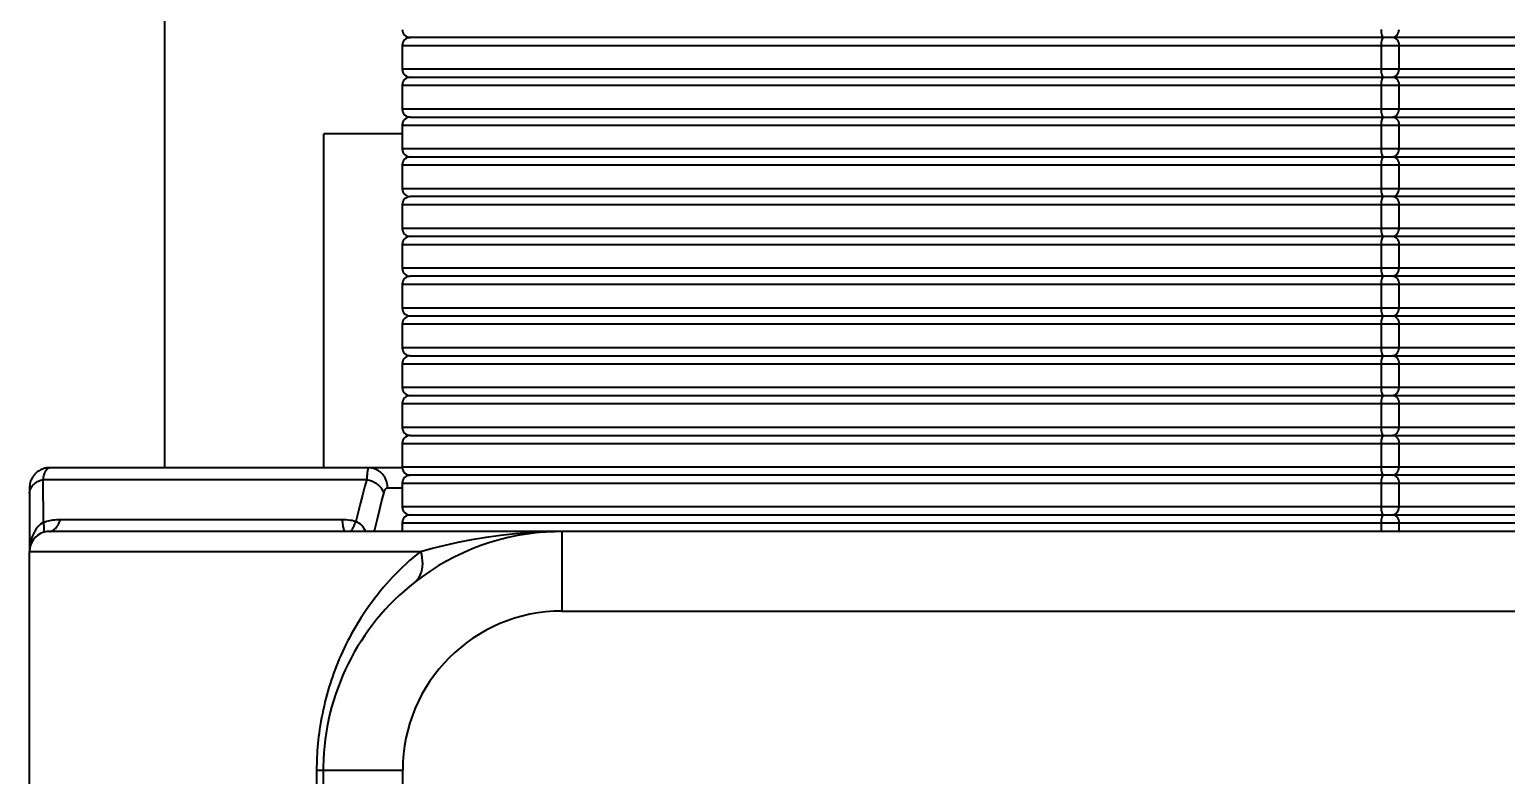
# Model space of a CAD drawing. Header units: millimetres. Extents: x 15 to 415, y 5 to 292.
# Drawn here: x 103.99 to 113.27, y 97.65 to 102.34 of the extents above; entities that cross this region are included whole.
import ezdxf

# ---------------------------------------------------------------- set-up
doc = ezdxf.new("R2010")
doc.units = ezdxf.units.MM
doc.layers.add('Geometries', color=7, linetype='Continuous')

msp = doc.modelspace()

# ---------------------------------------------------------------- linework, layer by layer
at = {"layer": 'Geometries', "linetype": 'Continuous', "lineweight": 40}
for p, q in [((104.8371, 99.5841), (104.8371, 107.7952)), ((112.4936, 102.2877), (106.3786, 102.2877)), ((112.5507, 102.2877), (112.4936, 102.2877)), ((114.4664, 102.2877), (112.5507, 102.2877)), ((106.3286, 102.2377), (106.3286, 102.0877)), ((106.3286, 102.2377), (112.4788, 102.2377)), ((112.4788, 102.2377), (112.4788, 102.0877)), ((112.4788, 102.2377), (112.5929, 102.2377)), ((112.5929, 102.0877), (112.5929, 102.2377)), ((112.5929, 102.2377), (114.4174, 102.2377)), ((112.4788, 102.0877), (106.3286, 102.0877)), ((112.5929, 102.0877), (112.4788, 102.0877)), ((114.4174, 102.0877), (112.5929, 102.0877)), ((106.3286, 101.9877), (106.3286, 101.8377)), ((106.3286, 101.9877), (112.4788, 101.9877)), ((106.3786, 102.0377), (112.4936, 102.0377)), ((112.4788, 101.9877), (112.4788, 101.8377)), ((112.4788, 101.9877), (112.5929, 101.9877)), ((112.4936, 102.0377), (112.5507, 102.0377)), ((112.5507, 102.0377), (114.4664, 102.0377)), ((112.5929, 101.8377), (112.5929, 101.9877)), ((112.5929, 101.9877), (114.4174, 101.9877)), ((112.4788, 101.8377), (106.3286, 101.8377)), ((112.5929, 101.8377), (112.4788, 101.8377)), ((114.4174, 101.8377), (112.5929, 101.8377)), ((106.3286, 101.7377), (106.3286, 101.6826)), ((106.3286, 101.7377), (112.4788, 101.7377)), ((106.3786, 101.7877), (112.4936, 101.7877)), ((112.4788, 101.7377), (112.4788, 101.5877)), ((112.4788, 101.7377), (112.5929, 101.7377)), ((112.4936, 101.7877), (112.5507, 101.7877)), ((112.5507, 101.7877), (114.4664, 101.7877)), ((112.5929, 101.5877), (112.5929, 101.7377)), ((112.5929, 101.7377), (114.4174, 101.7377)), ((106.3286, 101.6826), (105.8371, 101.6826)), ((105.8371, 99.5841), (105.8371, 101.6826)), ((106.3286, 101.6826), (106.3286, 101.5877)), ((112.4788, 101.5877), (106.3286, 101.5877)), ((106.3786, 101.5377), (112.4936, 101.5377)), ((112.5929, 101.5877), (112.4788, 101.5877)), ((112.4936, 101.5377), (112.5507, 101.5377)), ((112.5507, 101.5377), (114.4664, 101.5377)), ((114.4174, 101.5877), (112.5929, 101.5877)), ((106.3286, 101.4877), (106.3286, 101.3377)), ((106.3286, 101.4877), (112.4788, 101.4877)), ((112.4788, 101.4877), (112.5929, 101.4877)), ((112.4788, 101.4877), (112.4788, 101.3377)), ((112.5929, 101.3377), (112.5929, 101.4877)), ((112.5929, 101.4877), (114.4174, 101.4877)), ((112.4788, 101.3377), (106.3286, 101.3377)), ((112.5929, 101.3377), (112.4788, 101.3377)), ((114.4174, 101.3377), (112.5929, 101.3377)), ((112.4936, 101.2877), (106.3786, 101.2877)), ((112.5507, 101.2877), (112.4936, 101.2877)), ((114.4664, 101.2877), (112.5507, 101.2877)), ((106.3286, 101.2377), (106.3286, 101.0877)), ((106.3286, 101.2377), (112.4788, 101.2377)), ((112.4788, 101.2377), (112.5929, 101.2377)), ((112.4788, 101.2377), (112.4788, 101.0877)), ((112.5929, 101.0877), (112.5929, 101.2377)), ((112.5929, 101.2377), (114.4174, 101.2377)), ((112.4788, 101.0877), (106.3286, 101.0877)), ((112.5929, 101.0877), (112.4788, 101.0877)), ((114.4174, 101.0877), (112.5929, 101.0877)), ((106.3286, 100.9877), (106.3286, 100.8377)), ((106.3286, 100.9877), (112.4788, 100.9877)), ((112.4936, 101.0377), (106.3786, 101.0377)), ((112.4788, 100.9877), (112.4788, 100.8377)), ((112.4788, 100.9877), (112.5929, 100.9877)), ((112.5507, 101.0377), (112.4936, 101.0377)), ((114.4664, 101.0377), (112.5507, 101.0377)), ((112.5929, 100.8377), (112.5929, 100.9877)), ((112.5929, 100.9877), (114.4174, 100.9877)), ((112.4788, 100.8377), (106.3286, 100.8377)), ((112.4936, 100.7877), (106.3786, 100.7877)), ((112.5929, 100.8377), (112.4788, 100.8377)), ((112.5507, 100.7877), (112.4936, 100.7877)), ((114.4664, 100.7877), (112.5507, 100.7877)), ((114.4174, 100.8377), (112.5929, 100.8377)), ((106.3286, 100.7377), (112.4788, 100.7377)), ((106.3286, 100.7377), (106.3286, 100.5877)), ((112.4788, 100.7377), (112.4788, 100.5877)), ((112.4788, 100.7377), (112.5929, 100.7377)), ((112.5929, 100.7377), (114.4174, 100.7377)), ((112.5929, 100.5877), (112.5929, 100.7377)), ((112.4788, 100.5877), (106.3286, 100.5877)), ((112.4936, 100.5377), (106.3786, 100.5377)), ((112.5929, 100.5877), (112.4788, 100.5877)), ((112.5507, 100.5377), (112.4936, 100.5377)), ((114.4664, 100.5377), (112.5507, 100.5377)), ((114.4174, 100.5877), (112.5929, 100.5877)), ((106.3286, 100.4877), (112.4788, 100.4877)), ((106.3286, 100.4877), (106.3286, 100.3377)), ((112.4788, 100.4877), (112.4788, 100.3377)), ((112.4788, 100.4877), (112.5929, 100.4877)), ((112.5929, 100.3377), (112.5929, 100.4877)), ((112.5929, 100.4877), (114.4174, 100.4877)), ((112.4788, 100.3377), (106.3286, 100.3377)), ((112.5929, 100.3377), (112.4788, 100.3377)), ((114.4174, 100.3377), (112.5929, 100.3377)), ((106.3286, 100.2377), (106.3286, 100.0877)), ((106.3286, 100.2377), (112.4788, 100.2377)), ((106.3786, 100.2877), (112.4936, 100.2877)), ((112.4788, 100.2377), (112.4788, 100.0877)), ((112.4788, 100.2377), (112.5929, 100.2377)), ((112.4936, 100.2877), (112.5507, 100.2877)), ((112.5507, 100.2877), (114.4664, 100.2877)), ((112.5929, 100.0877), (112.5929, 100.2377)), ((112.5929, 100.2377), (114.4174, 100.2377)), ((112.4788, 100.0877), (106.3286, 100.0877)), ((106.3786, 100.0377), (112.4936, 100.0377)), ((112.5929, 100.0877), (112.4788, 100.0877)), ((112.4936, 100.0377), (112.5507, 100.0377)), ((112.5507, 100.0377), (114.4664, 100.0377)), ((114.4174, 100.0877), (112.5929, 100.0877)), ((106.3286, 99.9877), (112.4788, 99.9877)), ((106.3286, 99.9877), (106.3286, 99.8377)), ((112.4788, 99.9877), (112.4788, 99.8377)), ((112.4788, 99.9877), (112.5929, 99.9877)), ((112.5929, 99.8377), (112.5929, 99.9877)), ((112.5929, 99.9877), (114.4174, 99.9877)), ((112.4788, 99.8377), (106.3286, 99.8377)), ((106.3786, 99.7877), (112.4936, 99.7877)), ((112.5929, 99.8377), (112.4788, 99.8377)), ((112.4936, 99.7877), (112.5507, 99.7877)), ((112.5507, 99.7877), (114.4664, 99.7877)), ((114.4174, 99.8377), (112.5929, 99.8377)), ((106.3286, 99.7377), (106.3286, 99.5877)), ((106.3286, 99.7377), (112.4788, 99.7377)), ((112.4788, 99.7377), (112.4788, 99.5877)), ((112.4788, 99.7377), (112.5929, 99.7377)), ((112.5929, 99.5877), (112.5929, 99.7377)), ((112.5929, 99.7377), (114.4174, 99.7377)), ((104.1121, 99.5841), (104.1112, 99.5841)), ((104.8371, 99.5841), (104.1121, 99.5841)), ((105.8371, 99.5841), (104.8371, 99.5841)), ((106.1162, 99.5841), (105.8371, 99.5841)), ((106.3288, 99.5841), (106.1162, 99.5841)), ((112.4788, 99.5877), (106.3286, 99.5877)), ((112.5929, 99.5877), (112.4788, 99.5877)), ((114.4174, 99.5877), (112.5929, 99.5877)), ((104.0721, 99.5108), (106.1058, 99.5108)), ((106.3286, 99.4877), (106.3286, 99.4591)), ((106.3286, 99.4877), (112.4788, 99.4877)), ((112.4936, 99.5377), (106.3786, 99.5377)), ((112.4788, 99.4877), (112.5929, 99.4877)), ((112.4788, 99.4877), (112.4788, 99.3377)), ((112.5507, 99.5377), (112.4936, 99.5377)), ((114.4664, 99.5377), (112.5507, 99.5377)), ((112.5929, 99.4877), (114.4174, 99.4877)), ((112.5929, 99.3377), (112.5929, 99.4877)), ((103.9871, 99.4591), (103.9871, 99.4393)), ((103.9871, 99.4392), (103.9871, 99.4379)), ((103.9871, 99.4234), (103.9871, 99.4224)), ((103.9871, 99.4224), (103.9871, 99.0591)), ((106.237, 99.4591), (106.3286, 99.4591)), ((106.3286, 99.4591), (106.3286, 99.3377)), ((112.4788, 99.3377), (106.3286, 99.3377)), ((112.5929, 99.3377), (112.4788, 99.3377)), ((114.4174, 99.3377), (112.5929, 99.3377)), ((105.9525, 99.2573), (104.1811, 99.2573)), ((106.3286, 99.2377), (106.3286, 99.1841)), ((106.3286, 99.2377), (112.4788, 99.2377)), ((106.3786, 99.2877), (112.4936, 99.2877)), ((112.4788, 99.2377), (112.5929, 99.2377)), ((112.4788, 99.2377), (112.4788, 99.1841)), ((112.4936, 99.2877), (112.5507, 99.2877)), ((112.5507, 99.2877), (114.4664, 99.2877)), ((112.5929, 99.1841), (112.5929, 99.2377)), ((112.5929, 99.2377), (114.4174, 99.2377)), ((105.971, 99.1841), (104.1121, 99.1841)), ((106.0076, 99.1841), (105.971, 99.1841)), ((106.0991, 99.1841), (106.0076, 99.1841)), ((106.1535, 99.1841), (106.0991, 99.1841)), ((106.3286, 99.1841), (106.1535, 99.1841)), ((107.3151, 99.1841), (106.3286, 99.1841)), ((107.3102, 99.184), (107.3114, 99.184)), ((107.3121, 99.184), (107.3114, 99.184)), ((107.33, 99.1841), (107.3296, 99.1841)), ((107.3321, 99.1841), (107.3296, 99.1841)), ((107.3305, 99.1841), (107.33, 99.1841)), ((112.4788, 99.1841), (107.3321, 99.1841)), ((107.3321, 99.1841), (107.3321, 98.6841)), ((112.5929, 99.1841), (112.4788, 99.1841)), ((114.4174, 99.1841), (112.5929, 99.1841)), ((103.9871, 96.5877), (103.9871, 99.0591)), ((103.9871, 99.0591), (106.4436, 99.0591)), ((106.4098, 98.8673), (106.4042, 98.8626)), ((107.3321, 98.6841), (120.034, 98.6841)), ((105.7908, 97.6841), (105.8321, 97.6841)), ((105.7908, 97.6841), (105.7908, 91.5426)), ((105.8321, 97.6841), (105.8321, 91.5426)), ((105.8321, 97.6841), (106.3321, 97.6841)), ((106.3321, 91.5426), (106.3321, 97.6841))]:
    msp.add_line(p, q, dxfattribs=at)
at = {"layer": 'Geometries', "linetype": 'Continuous', "lineweight": 40, "flags": 128}
for points in [[(104.098, 99.5832), (104.095, 99.5828), (104.0916, 99.5823), (104.0878, 99.5816), (104.0837, 99.5807), (104.0794, 99.5796), (104.0751, 99.5783), (104.0712, 99.577), (104.0677, 99.5757), (104.0655, 99.5749), (104.0636, 99.574), (104.0617, 99.5732), (104.0602, 99.5726), (104.0588, 99.5719), (104.0572, 99.5712), (104.0557, 99.5704)], [(104.0721, 99.5108), (104.0739, 99.5187), (104.0758, 99.5261), (104.0777, 99.5331), (104.0797, 99.5397), (104.0818, 99.5458), (104.0839, 99.5514), (104.086, 99.5566), (104.0882, 99.5613), (104.0905, 99.5656), (104.0928, 99.5695), (104.0951, 99.5729), (104.0975, 99.5759), (104.0999, 99.5784), (104.1024, 99.5805), (104.1048, 99.5821), (104.1072, 99.5832), (104.1097, 99.5838), (104.1121, 99.5841)], [(104.1048, 99.5838), (104.1039, 99.5838), (104.1025, 99.5837), (104.1011, 99.5835), (104.0996, 99.5834), (104.0981, 99.5832), (104.098, 99.5832)], [(104.1113, 99.5841), (104.1091, 99.584), (104.1072, 99.5839), (104.1054, 99.5839), (104.1048, 99.5838)], [(106.1162, 99.5841), (106.1156, 99.5838), (106.115, 99.5831), (106.1143, 99.582), (106.1137, 99.5803), (106.1131, 99.5782), (106.1125, 99.5757), (106.1119, 99.5727), (106.1113, 99.5693), (106.1107, 99.5655), (106.1101, 99.5611), (106.1095, 99.5563), (106.109, 99.551), (106.1084, 99.5453), (106.1078, 99.5391), (106.1073, 99.5327), (106.1068, 99.5258), (106.1063, 99.5185), (106.1058, 99.5108)], [(106.237, 99.4591), (106.2367, 99.4672), (106.2359, 99.4754), (106.2346, 99.4834), (106.2328, 99.4914), (106.2305, 99.4992), (106.2278, 99.5069), (106.2245, 99.5143), (106.2208, 99.5216), (106.2166, 99.5285), (106.212, 99.5352), (106.207, 99.5415), (106.2016, 99.5474), (106.1958, 99.553), (106.1897, 99.5582), (106.1833, 99.563), (106.1766, 99.5673), (106.1696, 99.5712), (106.1624, 99.5745), (106.155, 99.5774), (106.1474, 99.5798), (106.1397, 99.5817), (106.1319, 99.583), (106.1241, 99.5838), (106.1162, 99.5841)], [(103.9871, 99.4224), (103.9874, 99.4283), (103.9881, 99.434), (103.9893, 99.4398), (103.991, 99.4454), (103.9932, 99.451), (103.9958, 99.4565), (103.9988, 99.4618), (104.0023, 99.467), (104.0062, 99.472), (104.0106, 99.4768), (104.0153, 99.4814), (104.0204, 99.4858), (104.0259, 99.4899), (104.0317, 99.4938), (104.0378, 99.4974), (104.0442, 99.5007), (104.0508, 99.5037), (104.0577, 99.5064), (104.0648, 99.5088), (104.0721, 99.5108)], [(103.9964, 99.5064), (103.9937, 99.4992), (103.9914, 99.4914), (103.9895, 99.4834), (103.9882, 99.4754), (103.9874, 99.4672), (103.9871, 99.4591)], [(104.0222, 99.5458), (104.0214, 99.545), (104.0206, 99.5441), (104.0197, 99.5431), (104.0187, 99.542), (104.0177, 99.5408), (104.0166, 99.5395), (104.0153, 99.538), (104.0138, 99.5361), (104.0121, 99.5338), (104.0102, 99.5312), (104.0081, 99.5281), (104.0059, 99.5247), (104.0036, 99.5208), (104.0012, 99.5164), (103.9989, 99.5116), (103.9965, 99.5062)], [(104.0557, 99.5706), (104.0496, 99.5673), (104.0427, 99.563), (104.036, 99.5582), (104.0297, 99.553), (104.0237, 99.5474), (104.0221, 99.5458)], [(104.0752, 99.2405), (104.0742, 99.3309), (104.0732, 99.4211), (104.0721, 99.5108)], [(106.1058, 99.5108), (106.0922, 99.4619), (106.079, 99.4128), (106.0661, 99.3635), (106.0513, 99.3054), (106.037, 99.247)], [(106.1058, 99.5108), (106.1136, 99.509), (106.1213, 99.5068), (106.1289, 99.5042), (106.1363, 99.5013), (106.1436, 99.4981), (106.1506, 99.4945), (106.1574, 99.4907), (106.164, 99.4866), (106.1702, 99.4823), (106.1761, 99.4776), (106.1817, 99.4728), (106.1868, 99.4677), (106.1916, 99.4625), (106.196, 99.4571), (106.2, 99.4515), (106.2035, 99.4459), (106.2065, 99.4401), (106.2091, 99.4343), (106.2112, 99.4284), (106.2128, 99.4224)], [(103.9871, 99.4379), (103.9871, 99.437), (103.9871, 99.4344), (103.9871, 99.4316), (103.9871, 99.4293), (103.9871, 99.4271), (103.9871, 99.425), (103.9871, 99.423)], [(106.1535, 99.1841), (106.1562, 99.1954), (106.1724, 99.2633), (106.1855, 99.3165), (106.199, 99.3696), (106.2128, 99.4224)], [(106.2128, 99.4224), (106.2145, 99.4282), (106.2162, 99.4334), (106.218, 99.4382), (106.2199, 99.4425), (106.2219, 99.4464), (106.2239, 99.4497), (106.226, 99.4525), (106.2281, 99.4549), (106.2303, 99.4567), (106.2325, 99.458), (106.2347, 99.4588), (106.237, 99.4591)], [(104.0752, 99.2405), (104.0656, 99.2353), (104.0564, 99.2289), (104.0476, 99.2214), (104.0393, 99.2128), (104.029, 99.2), (104.0197, 99.1856), (104.0113, 99.1699), (104.0041, 99.1531), (103.9981, 99.1354), (103.9933, 99.1169), (103.9898, 99.0979), (103.9877, 99.0786), (103.9871, 99.0591)], [(104.1811, 99.2573), (104.1695, 99.2571), (104.1578, 99.2565), (104.146, 99.2555), (104.1342, 99.254), (104.1222, 99.2521), (104.1128, 99.2504), (104.1034, 99.2483), (104.094, 99.246), (104.0846, 99.2434), (104.0752, 99.2405)], [(104.0752, 99.1785), (104.0763, 99.1791), (104.0773, 99.1802), (104.0781, 99.1817), (104.0787, 99.1837), (104.0793, 99.1862), (104.0796, 99.189), (104.0798, 99.1923), (104.0799, 99.196), (104.0799, 99.2001), (104.0796, 99.2047), (104.0793, 99.2097), (104.0787, 99.2151), (104.0781, 99.2209), (104.0773, 99.2271), (104.0763, 99.2336), (104.0752, 99.2405)], [(104.1121, 99.1841), (104.1176, 99.1845), (104.123, 99.1856), (104.1285, 99.1876), (104.1338, 99.1903), (104.1391, 99.1938), (104.1443, 99.1981), (104.1495, 99.2031), (104.1544, 99.2088), (104.1593, 99.2153), (104.164, 99.2224), (104.1686, 99.2302), (104.1729, 99.2386), (104.1771, 99.2477), (104.1811, 99.2573)], [(105.971, 99.1841), (105.9695, 99.1845), (105.9681, 99.1856), (105.9666, 99.1876), (105.9652, 99.1903), (105.9638, 99.1938), (105.9624, 99.1981), (105.961, 99.2031), (105.9596, 99.2088), (105.9583, 99.2153), (105.9571, 99.2224), (105.9558, 99.2302), (105.9547, 99.2386), (105.9535, 99.2477), (105.9525, 99.2573)], [(106.037, 99.247), (106.0254, 99.2497), (106.0136, 99.252), (106.0018, 99.2539), (105.9899, 99.2553), (105.9774, 99.2564), (105.9649, 99.2571), (105.9525, 99.2573)], [(106.0076, 99.184), (106.0091, 99.1857), (106.0109, 99.1883), (106.0128, 99.1913), (106.0149, 99.1948), (106.017, 99.1987), (106.0192, 99.2031), (106.0215, 99.2081), (106.0239, 99.2135), (106.0264, 99.2193), (106.029, 99.2256), (106.0316, 99.2324), (106.0343, 99.2395), (106.037, 99.247)], [(106.0993, 99.1842), (106.0943, 99.1934), (106.0848, 99.2081), (106.0742, 99.2211), (106.0656, 99.2295), (106.0566, 99.2367), (106.047, 99.2426), (106.037, 99.247)], [(104.1121, 99.1841), (104.1039, 99.1838), (104.0958, 99.183), (104.0877, 99.1817), (104.0798, 99.1798), (104.0758, 99.1787)], [(106.4436, 99.0591), (106.5191, 99.0786), (106.5981, 99.0977), (106.6806, 99.1158), (106.7664, 99.1327), (106.8552, 99.1477), (106.9468, 99.1605), (107.0406, 99.1707), (107.1363, 99.178), (107.2336, 99.1825), (107.2906, 99.1838)], [(107.3134, 99.184), (107.3133, 99.184), (107.3133, 99.184), (107.3132, 99.184), (107.313, 99.184), (107.3125, 99.184), (107.3121, 99.184)], [(107.3152, 99.1841), (107.3143, 99.1841), (107.3138, 99.1841), (107.3135, 99.184), (107.3134, 99.184)], [(107.3296, 99.1841), (107.3271, 99.1841), (107.3243, 99.1841), (107.3216, 99.1841), (107.3191, 99.1841), (107.3171, 99.1841), (107.3163, 99.1841), (107.3153, 99.1841), (107.3152, 99.1841)], [(106.4436, 99.0591), (106.4206, 99.0402), (106.3978, 99.0209), (106.3753, 99.0011), (106.353, 98.9808), (106.3309, 98.9601), (106.3091, 98.9388), (106.2876, 98.9171), (106.2682, 98.8967), (106.2489, 98.8759), (106.23, 98.8547), (106.2112, 98.833), (106.1928, 98.8109), (106.1746, 98.7883), (106.1566, 98.7652), (106.1389, 98.7417), (106.1215, 98.7177), (106.1044, 98.6933), (106.0876, 98.6684), (106.071, 98.6429), (106.0582, 98.6226), (106.0456, 98.602), (106.0332, 98.5811), (106.021, 98.5598), (106.009, 98.5383), (105.9972, 98.5164), (105.9859, 98.4949), (105.9749, 98.473), (105.9641, 98.4508), (105.9536, 98.4283), (105.9433, 98.4055), (105.9334, 98.3828), (105.9238, 98.3598), (105.9144, 98.3365), (105.9053, 98.3128), (105.8975, 98.2915), (105.8898, 98.2699), (105.8824, 98.248), (105.8753, 98.2258), (105.8683, 98.2035), (105.8616, 98.1808), (105.8552, 98.1579), (105.8491, 98.1348), (105.8431, 98.1109), (105.8374, 98.0869), (105.832, 98.0627), (105.8268, 98.0382), (105.822, 98.0135), (105.8176, 97.9891), (105.8135, 97.9646), (105.8097, 97.9398), (105.8063, 97.915), (105.8036, 97.8938), (105.8012, 97.8725), (105.799, 97.8511), (105.797, 97.8296), (105.7953, 97.8081), (105.7939, 97.7865), (105.7928, 97.7661), (105.7919, 97.7456), (105.7913, 97.7252), (105.7909, 97.7046), (105.7908, 97.6841)], [(106.4436, 99.0591), (106.449, 99.0392), (106.4528, 99.0194), (106.4549, 99.0001), (106.4553, 98.9812), (106.4542, 98.9629), (106.4516, 98.9453), (106.4474, 98.9286), (106.4416, 98.9129), (106.4344, 98.8983), (106.4258, 98.885), (106.4157, 98.873), (106.4098, 98.8673)]]:
    msp.add_lwpolyline(points, dxfattribs=at)
at = {"layer": 'Geometries', "linetype": 'Continuous', "lineweight": 40}
for centre, radius, start, end in [((106.3786, 102.3377), 0.05, 180, 270), ((106.3786, 102.2377), 0.05, 90, 180), ((106.3786, 102.0877), 0.05, 180, 270), ((106.3786, 101.9877), 0.05, 90, 180), ((106.3786, 101.8377), 0.05, 180, 270), ((106.3786, 101.7377), 0.05, 90, 180), ((106.3786, 101.5877), 0.05, 180, 270), ((106.3786, 101.4877), 0.05, 90, 180), ((106.3786, 101.3377), 0.05, 180, 270), ((106.3786, 101.2377), 0.05, 90, 180), ((106.3786, 101.0877), 0.05, 180, 270), ((106.3786, 100.9877), 0.05, 90, 180), ((106.3786, 100.8377), 0.05, 180, 270), ((106.3786, 100.7377), 0.05, 90, 180), ((106.3786, 100.5877), 0.05, 180, 270), ((106.3786, 100.4877), 0.05, 90, 180), ((106.3786, 100.3377), 0.05, 180, 270), ((106.3786, 100.2377), 0.05, 90, 180), ((106.3786, 100.0877), 0.05, 180, 270), ((106.3786, 99.9877), 0.05, 90, 180), ((106.3786, 99.8377), 0.05, 180, 270), ((106.3786, 99.7377), 0.05, 90, 180), ((106.3786, 99.5877), 0.05, 180, 184.19055), ((106.3786, 99.5877), 0.05, 184.19055, 270), ((106.3786, 99.4877), 0.05, 90, 180), ((106.3786, 99.3377), 0.05, 180, 270), ((106.3786, 99.2377), 0.05, 90, 180), ((104.1121, 99.0591), 0.125, 106.8986, 180), ((107.3321, 97.6841), 1.5, 91.57868, 128.04966), ((107.3321, 97.6841), 1.5, 90.73178, 91.57868), ((107.3321, 97.6841), 1.5, 90.13512, 90.73178), ((107.3321, 97.6841), 1.5, 90, 90.13512), ((107.3321, 97.6841), 1.5, 128.04966, 179.10978), ((107.3321, 97.6841), 1, 90, 180), ((107.3321, 97.6841), 1.5, 179.10978, 180)]:
    msp.add_arc(centre, radius, start, end, dxfattribs=at)
for centre, major_axis, ratio, start_param, end_param in [((112.4936, 102.3377), (0, 0.05), 0.297125, 1.570796, 3.141593), ((112.4936, 102.2377), (0, -0.05), 0.297125, 3.141593, 4.712389), ((112.5507, 102.3377), (0, 0.05), 0.844174, 3.141593, 4.712389), ((112.5507, 102.2377), (0, -0.05), 0.844174, 1.570796, 3.141593), ((112.4936, 102.0877), (0, 0.05), 0.297125, 1.570796, 3.141593), ((112.5507, 102.0877), (0, 0.05), 0.844174, 3.141593, 4.712389), ((112.4936, 101.9877), (0, -0.05), 0.297125, 3.141593, 4.712389), ((112.5507, 101.9877), (0, -0.05), 0.844174, 1.570796, 3.141593), ((112.4936, 101.8377), (0, 0.05), 0.297125, 1.570796, 3.141593), ((112.5507, 101.8377), (0, 0.05), 0.844174, 3.141593, 4.712389), ((112.4936, 101.7377), (0, -0.05), 0.297125, 3.141593, 4.712389), ((112.5507, 101.7377), (0, -0.05), 0.844174, 1.570796, 3.141593), ((112.4936, 101.5877), (0, 0.05), 0.297125, 1.570796, 3.141593), ((112.4936, 101.4877), (0, -0.05), 0.297125, 3.141593, 4.712389), ((112.5507, 101.5877), (0, 0.05), 0.844174, 3.141593, 4.712389), ((112.5507, 101.4877), (0, -0.05), 0.844174, 1.570796, 3.141593), ((112.4936, 101.3377), (0, 0.05), 0.297125, 1.570796, 3.141593), ((112.5507, 101.3377), (0, 0.05), 0.844174, 3.141593, 4.712389), ((112.4936, 101.2377), (0, -0.05), 0.297125, 3.141593, 4.712389), ((112.5507, 101.2377), (0, -0.05), 0.844174, 1.570796, 3.141593), ((112.4936, 101.0877), (0, 0.05), 0.297125, 1.570796, 3.141593), ((112.5507, 101.0877), (0, 0.05), 0.844174, 3.141593, 4.712389), ((112.4936, 100.9877), (0, -0.05), 0.297125, 3.141593, 4.712389), ((112.5507, 100.9877), (0, -0.05), 0.844174, 1.570796, 3.141593), ((112.4936, 100.8377), (0, 0.05), 0.297125, 1.570796, 3.141593), ((112.4936, 100.7377), (0, -0.05), 0.297125, 3.141593, 4.712389), ((112.5507, 100.8377), (0, 0.05), 0.844174, 3.141593, 4.712389), ((112.5507, 100.7377), (0, -0.05), 0.844174, 1.570796, 3.141593), ((112.4936, 100.5877), (0, 0.05), 0.297125, 1.570796, 3.141593), ((112.4936, 100.4877), (0, -0.05), 0.297125, 3.141593, 4.712389), ((112.5507, 100.5877), (0, 0.05), 0.844174, 3.141593, 4.712389), ((112.5507, 100.4877), (0, -0.05), 0.844174, 1.570796, 3.141593), ((112.4936, 100.3377), (0, 0.05), 0.297125, 1.570796, 3.141593), ((112.5507, 100.3377), (0, 0.05), 0.844174, 3.141593, 4.712389), ((112.4936, 100.2377), (0, -0.05), 0.297125, 3.141593, 4.712389), ((112.5507, 100.2377), (0, -0.05), 0.844174, 1.570796, 3.141593), ((112.4936, 100.0877), (0, 0.05), 0.297125, 1.570796, 3.141593), ((112.4936, 99.9877), (0, -0.05), 0.297125, 3.141593, 4.712389), ((112.5507, 100.0877), (0, 0.05), 0.844174, 3.141593, 4.712389), ((112.5507, 99.9877), (0, -0.05), 0.844174, 1.570796, 3.141593), ((112.4936, 99.8377), (0, 0.05), 0.297125, 1.570796, 3.141593), ((112.4936, 99.7377), (0, -0.05), 0.297125, 3.141593, 4.712389), ((112.5507, 99.8377), (0, 0.05), 0.844174, 3.141593, 4.712389), ((112.5507, 99.7377), (0, -0.05), 0.844174, 1.570796, 3.141593), ((112.4936, 99.5877), (0, 0.05), 0.297125, 1.570796, 3.141593), ((112.5507, 99.5877), (0, 0.05), 0.844174, 3.141593, 4.712389), ((112.4936, 99.4877), (0, -0.05), 0.297125, 3.141593, 4.712389), ((112.5507, 99.4877), (0, -0.05), 0.844174, 1.570796, 3.141593), ((112.4936, 99.3377), (0, 0.05), 0.297125, 1.570796, 3.141593), ((112.5507, 99.3377), (0, 0.05), 0.844174, 3.141593, 4.712389), ((112.4936, 99.2377), (0, -0.05), 0.297125, 3.141593, 4.712389), ((112.5507, 99.2377), (0, -0.05), 0.844174, 1.570796, 3.141593)]:
    msp.add_ellipse(centre, major_axis=major_axis, ratio=ratio, start_param=start_param, end_param=end_param, dxfattribs=at)

doc.saveas('drawing.dxf')
